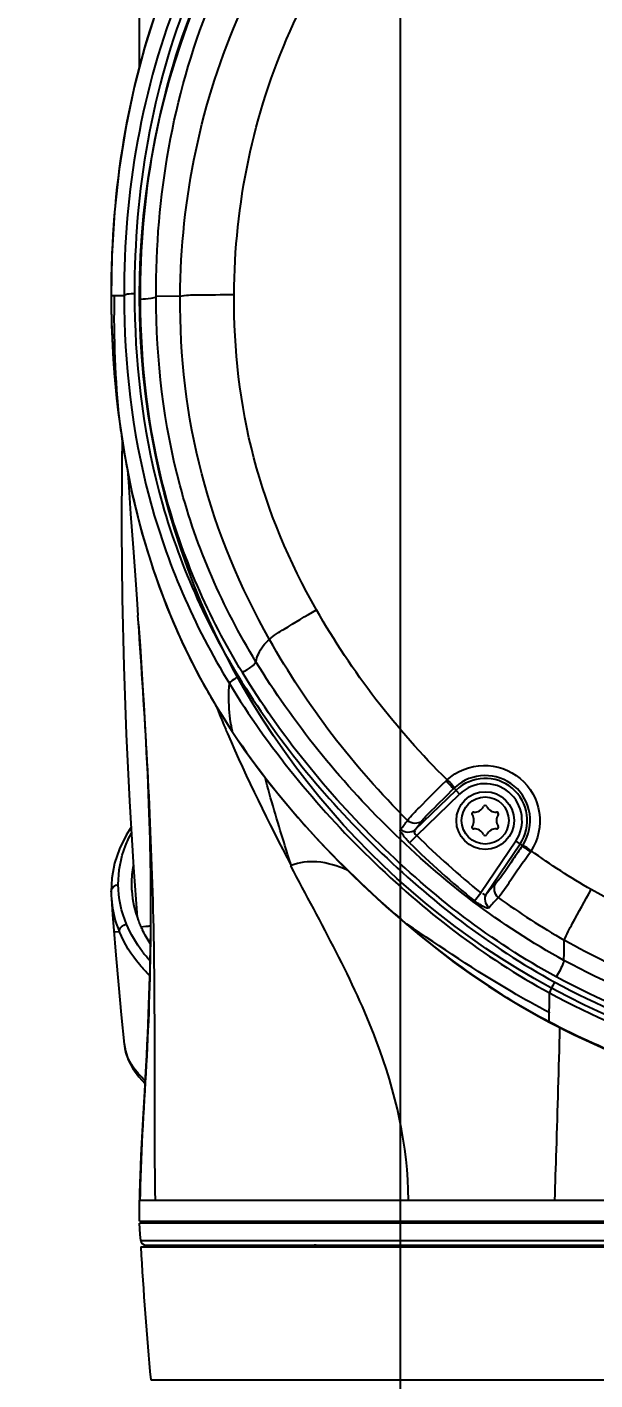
# Model space of a CAD drawing. Header units: millimetres. Extents: x 0 to 1173, y -4 to 841.
# Drawn here: x 237.88 to 243.3, y 407.82 to 420.72 of the extents above; entities that cross this region are included whole.
import ezdxf

# ---------------------------------------------------------------- set-up
doc = ezdxf.new("R2010")
doc.units = ezdxf.units.MM
doc.header["$LTSCALE"] = 65.395
doc.layers.get('0').update_dxf_attribs({"linetype": 'CONTINUOUS'})
for name, color, linetype in [('ALL_DRFT_GEOM', 7, 'CONTINUOUS'), ('DRAFT_DIMS', 7, 'CONTINUOUS'), ('J800_DH_BL3', 7, 'CONTINUOUS'), ('J800_DH_BL6', 7, 'CONTINUOUS'), ('TMA25S_ARM1_756_BL8', 7, 'CONTINUOUS'), ('TMAB_RUBBER_RING_ARM1_A_BL14', 7, 'CONTINUOUS')]:
    doc.layers.add(name, color=color, linetype=linetype)
doc.styles.get("Standard").update_dxf_attribs({"font": 'txt', "width": 0.8})
doc.dimstyles.new('DIMSTYLE_13', dxfattribs={"dimtxt": 6, "dimasz": 9, "dimexe": 0.5, "dimexo": 0, "dimtad": 1, "dimlfac": 10, "dimzin": 0, "dimdsep": 46, "dimtxsty": 'Standard', "dimblk": '_FILLED', "dimblk1": '_FILLED', "dimblk2": '_FILLED', "dimcen": 0.09, "dimadec": 0, "dimazin": 0, "dimtp": 0.01, "dimtm": 0.01, "dimtfac": 1, "dimtofl": 0, "dimtmove": 0, "dimatfit": 2, "dimldrblk": '_FILLED', "dimfxl": 0, "dimtolj": 1, "dimtzin": 0, "dimarcsym": 0})
doc.dimstyles.new('DIMSTYLE_15', dxfattribs={"dimtxt": 6, "dimasz": 9, "dimexe": 0.5, "dimexo": 0, "dimgap": 6, "dimtad": 1, "dimdec": 1, "dimlfac": 10, "dimzin": 0, "dimdsep": 46, "dimtxsty": 'Standard', "dimblk": '_FILLED', "dimblk1": '_FILLED', "dimblk2": '_FILLED', "dimcen": 0.09, "dimadec": 0, "dimazin": 0, "dimtp": 0.5, "dimtm": 0.5, "dimtfac": 1, "dimtdec": 1, "dimtofl": 0, "dimtmove": 0, "dimatfit": 3, "dimldrblk": '_FILLED', "dimfxl": 0, "dimtolj": 1, "dimtzin": 0, "dimarcsym": 0})

# ---------------------------------------------------------------- blocks, each defined once
blk = doc.blocks.new('_FILLED')
at = {"color": 0, "linetype": 'ByBlock'}
blk.add_solid([(0, 0), (-1, 0.1667), (-1, -0.1667)], dxfattribs=at)
blk = doc.blocks.new('*D20')
at = {"layer": 'DRAFT_DIMS', "color": 2, "linetype": 'Continuous'}
blk.add_line((362.811, 192.443), (450.213, 94.254), dxfattribs=at)
at = {"layer": 'DRAFT_DIMS', "color": 2, "linetype": 'Continuous', "xscale": 9, "yscale": 9, "zscale": 9, "rotation": 131.6736765729}
blk.add_blockref('_FILLED', (362.811, 192.443), dxfattribs=at)
blk = doc.blocks.new('*D23')
at = {"layer": 'DRAFT_DIMS', "color": 2, "linetype": 'Continuous'}
blk.add_line((390.784, 199.135), (471.564, 129.718), dxfattribs=at)
at = {"layer": 'DRAFT_DIMS', "color": 2, "linetype": 'Continuous', "xscale": 9, "yscale": 9, "zscale": 9, "rotation": 139.3269980893}
blk.add_blockref('_FILLED', (390.784, 199.135), dxfattribs=at)
blk = doc.blocks.new('*D24')
at = {"layer": 'DRAFT_DIMS', "color": 2, "linetype": 'Continuous'}
for start, end in [(90, 171.5), (171.5, 253)]:
    blk.add_arc((246.456, 418.158), 36.922, start, end, dxfattribs=at)
for points in [[(237.705, 452.497), (246.456, 455.08), (237.34, 455.475)], [(226.828, 385.136), (235.661, 382.849), (228.048, 387.877)]]:
    blk.add_solid(points, dxfattribs=at)
blk = doc.blocks.new('J800_DH_BL3', base_point=(619.2996, 358.4824))
at = {"layer": 'J800_DH_BL3', "color": 7, "linetype": 'Continuous'}
for p, q in [((238.6859, 418.1624), (238.6857, 418.1608)), ((238.7152, 418.1624), (238.6859, 418.1624)), ((238.7647, 418.1624), (238.7152, 418.1624)), ((238.8091, 418.1623), (238.7647, 418.1624)), ((239.3445, 418.157), (239.1146, 418.1567)), ((238.6872, 418.0255), (238.6874, 418.0128)), ((238.7652, 416.9654), (238.7651, 416.9634)), ((238.8956, 415.7577), (238.9209, 415.4082)), ((238.9209, 415.4082), (238.9342, 415.2209)), ((238.9342, 415.2209), (238.9417, 415.1129)), ((238.9519, 414.9691), (238.942, 415.113)), ((238.9474, 415.0312), (238.9613, 414.8241)), ((238.9613, 414.8241), (238.9718, 414.6624)), ((238.9718, 414.6624), (238.9887, 414.3943)), ((238.9887, 414.3943), (238.9965, 414.2634)), ((238.9965, 414.2634), (239.0039, 414.1373)), ((239.6878, 414.2479), (239.8401, 414.0067)), ((239.0039, 414.1373), (239.0105, 414.0192)), ((239.0105, 414.0192), (239.0162, 413.9119)), ((239.0162, 413.9119), (239.0217, 413.8069)), ((239.8395, 414.0115), (239.8418, 414.0078)), ((239.0217, 413.8069), (239.0268, 413.7033)), ((239.0268, 413.7033), (239.0315, 413.6025)), ((239.0315, 413.6025), (239.0358, 413.5054)), ((241.8802, 413.5342), (241.8926, 413.5459)), ((239.0358, 413.5054), (239.0397, 413.4131)), ((239.0397, 413.4131), (239.0434, 413.3183)), ((241.5876, 413.0705), (241.9774, 413.4465)), ((241.6026, 413.0155), (242.0121, 413.4105)), ((241.959, 413.4656), (241.9689, 413.4748)), ((242.0121, 413.4105), (241.959, 413.4656)), ((239.0434, 413.3183), (239.0466, 413.2293)), ((239.0466, 413.2293), (239.0494, 413.1469)), ((239.0494, 413.1469), (239.052, 413.0629)), ((239.052, 413.0629), (239.0544, 412.9774)), ((241.5338, 412.9459), (241.6026, 413.0155)), ((239.0544, 412.9774), (239.0564, 412.8993)), ((239.0564, 412.8993), (239.0581, 412.82)), ((242.5471, 412.9611), (242.2142, 412.468)), ((242.5886, 412.9331), (242.2687, 412.4594)), ((242.5471, 412.9611), (242.6115, 412.9176)), ((242.6178, 412.9272), (242.6115, 412.9176)), ((239.0581, 412.82), (239.0597, 412.7395)), ((242.6946, 412.8695), (242.6867, 412.8575)), ((239.0597, 412.7395), (239.0609, 412.6671)), ((239.0609, 412.6671), (239.0618, 412.594)), ((240.4003, 412.7276), (240.4021, 412.7241)), ((239.0618, 412.594), (239.0625, 412.5208)), ((239.0625, 412.5208), (239.0629, 412.4569)), ((239.063, 412.3921), (239.0628, 412.3122)), ((239.0629, 412.4569), (239.063, 412.3921)), ((242.1531, 412.3922), (242.2142, 412.468)), ((239.0623, 412.2358), (239.0616, 412.1605)), ((239.0629, 412.3213), (239.0623, 412.2358)), ((239.0628, 412.2788), (239.0626, 412.2415)), ((239.0629, 412.3122), (239.0628, 412.2788)), ((241.3105, 412.3352), (241.5066, 412.1648)), ((239.0616, 412.1605), (239.0606, 412.078)), ((241.5057, 412.1707), (241.5091, 412.1678)), ((241.509, 412.1684), (241.5057, 412.1707)), ((239.0592, 411.9897), (239.0578, 411.9125)), ((239.0606, 412.078), (239.0592, 411.9897)), ((239.0578, 411.9125), (239.056, 411.8327)), ((239.054, 411.7505), (239.0517, 411.6661)), ((239.056, 411.8327), (239.054, 411.7505)), ((239.0517, 411.6661), (239.0492, 411.5798)), ((239.0463, 411.4916), (239.0431, 411.4016)), ((239.0492, 411.5798), (239.0463, 411.4916)), ((239.0431, 411.4016), (239.0396, 411.3097)), ((242.8668, 411.3172), (242.867, 411.3264)), ((239.0358, 411.2156), (239.0316, 411.1193)), ((239.0396, 411.3097), (239.0358, 411.2156)), ((242.7614, 411.2913), (242.8659, 411.2349)), ((242.8651, 411.2417), (242.8657, 411.2704)), ((242.8657, 411.2704), (242.8668, 411.3172)), ((239.0316, 411.1193), (239.027, 411.0207)), ((239.027, 411.0207), (239.0221, 410.9196)), ((239.0168, 410.8157), (239.0111, 410.7083)), ((239.0221, 410.9196), (239.0168, 410.8157)), ((239.0111, 410.7083), (239.0037, 410.574)), ((239.0037, 410.574), (238.9886, 410.3106)), ((238.9886, 410.3106), (238.9759, 410.082)), ((238.9759, 410.082), (238.9701, 409.9674)), ((238.9701, 409.9674), (238.9654, 409.8654)), ((238.9654, 409.8654), (238.9617, 409.7736)), ((238.9617, 409.7736), (238.9593, 409.7045)), ((238.9565, 409.5949), (238.956, 409.5377)), ((238.956, 409.3377), (238.956, 409.5377)), ((238.956, 409.5377), (253.956, 409.5377)), ((238.9561, 409.3377), (253.9559, 409.3377))]:
    blk.add_line(p, q, dxfattribs=at)
for points in [[(239.1189, 420.8901), (239.0034, 420.5275), (238.9051, 420.1532), (238.8245, 419.7682), (238.7618, 419.3707), (238.7175, 418.9605), (238.6922, 418.5395), (238.6857, 418.1608)], [(238.6857, 418.1608), (238.6864, 418.0641), (238.6895, 417.9124), (238.6948, 417.7628), (238.7023, 417.6153), (238.712, 417.47), (238.7238, 417.3269), (238.7376, 417.1861), (238.7535, 417.0476), (238.7642, 416.9633)], [(238.7651, 416.9634), (238.8158, 416.6328), (238.8908, 416.2553), (238.9829, 415.8887), (239.092, 415.5337), (239.218, 415.1914), (239.3601, 414.8626), (239.5173, 414.548), (239.6878, 414.2479)], [(238.8427, 416.4975), (238.8503, 416.3863), (238.8609, 416.2348), (238.872, 416.0816), (238.8956, 415.7577)], [(239.84, 414.0066), (239.9568, 413.8355), (240.1169, 413.6166), (240.2885, 413.3989), (240.4712, 413.1825), (240.6648, 412.9675), (240.8691, 412.7544), (241.0843, 412.5434), (241.3105, 412.3352)], [(241.5066, 412.1649), (241.6295, 412.0628), (241.7959, 411.9301), (241.9611, 411.805), (242.1249, 411.6875), (242.2871, 411.5774), (242.4474, 411.4749), (242.6057, 411.3796), (242.7614, 411.2913)], [(242.8677, 411.3261), (242.868, 411.3262), (242.8683, 411.3264), (242.8684, 411.3267), (242.8685, 411.327), (242.8685, 411.3273), (242.8683, 411.3277), (242.8681, 411.3282), (242.8677, 411.3287), (242.8672, 411.3292)], [(242.8659, 411.2349), (243.1056, 411.1136), (243.4027, 410.9777), (243.7042, 410.855), (244.0096, 410.7456), (244.318, 410.6494), (244.6289, 410.5664), (244.9416, 410.4965), (245.2555, 410.4396), (245.5699, 410.3958), (245.8844, 410.3649), (246.1983, 410.3471), (246.456, 410.3425)], [(238.9593, 409.7045), (238.9582, 409.6686), (238.9573, 409.6318), (238.9565, 409.5949)]]:
    blk.add_lwpolyline(points, dxfattribs=at)
for centre, radius in [((246.456, 418.1577), 7.5), ((242.256, 413.1577), 0.275), ((242.256, 413.1577), 0.225)]:
    blk.add_circle(centre, radius, dxfattribs=at)
for centre, radius, start, end in [((248.3089, 418.1851), 9.623, 177.72652, 180.13496), ((248.6271, 418.186), 9.9412, 180.13596, 180.92532), ((248.3175, 417.9632), 9.6044, 178.81166, 185.96373), ((247.8858, 418.1614), 9.1996, 180.92555, 187.47142), ((247.4197, 418.1217), 8.7314, 187.61008, 188.32252), ((245.2598, 417.6156), 6.5091, 209.50588, 213.62051), ((251.2173, 418.8861), 12.4275, 201.93385, 202.94786), ((251.6646, 419.0743), 12.9128, 202.94319, 203.20024), ((242.5553, 414.4651), 2.7534, 188.2824, 189.47975), ((243.1282, 416.1239), 3.9088, 212.77767, 214.13381), ((242.2572, 413.1582), 0.4283, 327.35976, 132.31663), ((242.256, 413.1577), 0.4013, 325.96974, 133.96974), ((242.256, 413.1577), 0.3513, 325.96974, 133.96974), ((242.1548, 413.3328), 0.0948, 266.34878, 333.79525), ((242.256, 413.2831), 0.0179, 25.83098, 154.17507), ((242.3572, 413.3328), 0.0948, 206.2036, 273.74411), ((238.6652, 415.3252), 3.5798, 321.02573, 322.76526), ((238.2291, 415.7437), 4.2926, 321.48157, 322.94146), ((242.1475, 413.2203), 0.0179, 85.69471, 212.87214), ((242.0538, 413.1577), 0.0948, 326.03935, 33.95992), ((242.3646, 413.2203), 0.0179, 326.08051, 93.85877), ((242.4582, 413.1577), 0.0948, 146.23854, 213.75678), ((247.2571, 418.716), 8.0293, 225.23224, 231.09203), ((242.1475, 413.095), 0.0179, 147.13179, 273.21312), ((242.1548, 412.9825), 0.0948, 26.14462, 93.85706), ((242.256, 413.0322), 0.0179, 206.14462, 334.18301), ((242.3572, 412.9825), 0.0948, 86.23771, 153.79352), ((242.3646, 413.095), 0.0179, 266.23771, 33.94419), ((247.2417, 418.7065), 8.1095, 225.26357, 231.1359), ((245.5222, 409.68), 4.2791, 137.72159, 139.49422), ((245.86, 409.1862), 4.7525, 137.06266, 138.64897), ((246.4505, 418.0272), 6.9257, 234.00981, 240.22022), ((192.0231, 412.8156), 50.9939, 358.88558, 359.10173), ((211.7949, 412.0052), 31.0795, 358.75384, 359.09292), ((244.5448, 409.5032), 5.5839, 179.12766, 179.64681)]:
    blk.add_arc(centre, radius, start, end, dxfattribs=at)
for points, knots in [([(246.4194, 425.9988), (245.417, 425.996), (243.4066, 425.5784), (240.8704, 423.9233), (239.1253, 421.4771), (238.7318, 419.5271), (238.6935, 418.5668)], [0, 0, 0, 0, 0.2552547, 0.5075688, 0.7552695, 1, 1, 1, 1]), ([(246.456, 425.7846), (245.4523, 425.7846), (243.4325, 425.3555), (240.8841, 423.6696), (239.1457, 421.153), (238.807, 419.146), (238.8091, 418.1623)], [0, 0, 0, 0, 0.252491, 0.5037347, 0.7525372, 1, 1, 1, 1]), ([(246.456, 425.7065), (245.4649, 425.7065), (243.4707, 425.2824), (240.955, 423.6178), (239.2392, 421.1335), (238.9063, 419.1525), (238.9086, 418.1817)], [0, 0, 0, 0, 0.2525708, 0.5038483, 0.7526049, 1, 1, 1, 1]), ([(238.9655, 418.1275), (238.9617, 419.0907), (239.2942, 421.0567), (240.9986, 423.5199), (243.4941, 425.1717), (245.4725, 425.595), (246.456, 425.595)], [0, 0, 0, 0, 0.247379, 0.4961469, 0.7474326, 1, 1, 1, 1]), ([(239.1146, 418.1567), (239.1106, 419.1006), (239.4344, 421.0276), (241.105, 423.4424), (243.5514, 425.0621), (245.4915, 425.478), (246.456, 425.478)], [0, 0, 0, 0, 0.247279, 0.4959816, 0.7473274, 1, 1, 1, 1]), ([(239.3445, 418.157), (239.3506, 419.0826), (239.7332, 420.9583), (240.8782, 422.4879), (241.5587, 423.1137)], [0, 0, 0, 0, 0.5002667, 1, 1, 1, 1]), ([(239.859, 418.1741), (239.865, 419.0296), (240.2145, 420.7667), (241.2815, 422.1767), (241.9121, 422.7558)], [0, 0, 0, 0, 0.499819, 1, 1, 1, 1]), ([(238.9086, 418.1817), (238.8862, 418.1816), (238.856, 418.1776), (238.8142, 418.1729), (238.8091, 418.1623)], [0, 0, 0, 0, 0.6555796, 1, 1, 1, 1]), ([(238.9086, 418.1817), (238.91, 417.5459), (239.0515, 416.264), (239.567, 415.0759), (239.9, 414.5325)], [0, 0, 0, 0, 0.4994053, 1, 1, 1, 1]), ([(239.3445, 418.157), (239.3967, 418.1711), (239.5711, 418.1682), (239.7413, 418.1743), (239.859, 418.1741)], [0, 0, 0, 0, 0.3145791, 1, 1, 1, 1]), ([(240.6454, 415.1669), (240.3867, 415.6212), (239.9747, 416.5979), (239.8554, 417.6513), (239.859, 418.1741)], [0, 0, 0, 0, 0.499997, 1, 1, 1, 1]), ([(238.8091, 418.1623), (238.8104, 417.5176), (238.9542, 416.2181), (239.4769, 415.0138), (239.8146, 414.463)], [0, 0, 0, 0, 0.4994673, 1, 1, 1, 1]), ([(239.1146, 418.1567), (239.1067, 418.141), (239.0447, 418.1339), (238.9992, 418.1276), (238.9655, 418.1275)], [0, 0, 0, 0, 0.3429078, 1, 1, 1, 1]), ([(239.939, 414.5678), (239.6149, 415.0986), (239.1092, 416.2563), (238.9679, 417.5071), (238.9655, 418.1275)], [0, 0, 0, 0, 0.5006292, 1, 1, 1, 1]), ([(240.0673, 414.672), (239.75, 415.1917), (239.2551, 416.3251), (239.1172, 417.5495), (239.1146, 418.1567)], [0, 0, 0, 0, 0.5007114, 1, 1, 1, 1]), ([(240.1981, 414.8835), (239.9179, 415.3787), (239.4725, 416.4422), (239.3407, 417.5881), (239.3445, 418.157)], [0, 0, 0, 0, 0.5000014, 1, 1, 1, 1]), ([(238.7802, 416.8578), (238.8737, 416.2189), (239.1, 415.371), (239.4879, 414.5989), (239.5949, 414.4098)], [0, 0, 0, 0, 0.7482602, 1, 1, 1, 1]), ([(240.1981, 414.8835), (240.2372, 414.9249), (240.3931, 415.0146), (240.5416, 415.1072), (240.6454, 415.1669)], [0, 0, 0, 0, 0.322504, 1, 1, 1, 1]), ([(240.0673, 414.672), (240.0734, 414.6971), (240.098, 414.7772), (240.1505, 414.85), (240.1981, 414.8835)], [0, 0, 0, 0, 0.3074144, 1, 1, 1, 1]), ([(240.0673, 414.672), (240.0618, 414.6524), (240.0117, 414.6171), (239.9693, 414.5854), (239.939, 414.5678)], [0, 0, 0, 0, 0.3663555, 1, 1, 1, 1]), ([(242.9346, 411.6662), (242.3176, 412.0018), (241.1939, 412.8713), (240.3031, 413.9713), (239.939, 414.5678)], [0, 0, 0, 0, 0.501271, 1, 1, 1, 1]), ([(243.0074, 411.8238), (242.4017, 412.1533), (241.2996, 413.0077), (240.4248, 414.0867), (240.0674, 414.672)], [0, 0, 0, 0, 0.5013722, 1, 1, 1, 1]), ([(239.8307, 414.0684), (239.8249, 414.1079), (239.809, 414.2386), (239.8036, 414.3718), (239.8146, 414.463)], [0, 0, 0, 0, 0.3026945, 1, 1, 1, 1]), ([(239.9, 414.5325), (239.8799, 414.5207), (239.8515, 414.4996), (239.8185, 414.4761), (239.8146, 414.463)], [0, 0, 0, 0, 0.6320237, 1, 1, 1, 1]), ([(239.8146, 414.4631), (240.1865, 413.8563), (241.0982, 412.7401), (242.2419, 411.8545), (242.8705, 411.5132)], [0, 0, 0, 0, 0.4987314, 1, 1, 1, 1]), ([(239.9, 414.5325), (240.2674, 413.933), (241.1684, 412.8304), (242.2978, 411.9547), (242.9188, 411.6175)], [0, 0, 0, 0, 0.4987463, 1, 1, 1, 1]), ([(239.8395, 414.0115), (239.8393, 414.0106), (239.8391, 414.0089), (239.8397, 414.0073), (239.8401, 414.0067)], [0, 0, 0, 0, 0.5412152, 1, 1, 1, 1]), ([(241.8926, 413.5459), (241.9843, 413.6292), (242.2382, 413.7318), (242.6198, 413.5954), (242.82, 413.2425), (242.7616, 412.9741), (242.6946, 412.8695)], [0, 0, 0, 0, 0.2494902, 0.4994476, 0.7498759, 1, 1, 1, 1]), ([(240.4051, 412.7256), (240.3811, 412.7991), (240.2947, 413.0793), (240.2097, 413.3601), (240.1546, 413.5689)], [0, 0, 0, 0, 0.2635516, 1, 1, 1, 1]), ([(241.5153, 413.1592), (241.549, 413.2035), (241.6728, 413.3275), (241.795, 413.4515), (241.8802, 413.5342)], [0, 0, 0, 0, 0.3192581, 1, 1, 1, 1]), ([(241.8802, 413.5342), (241.897, 413.5168), (241.9211, 413.5027), (241.9495, 413.4605), (241.959, 413.4656)], [0, 0, 0, 0, 0.6915095, 1, 1, 1, 1]), ([(241.8926, 413.5459), (241.9088, 413.528), (241.9325, 413.5132), (241.9592, 413.4702), (241.9689, 413.4748)], [0, 0, 0, 0, 0.6918678, 1, 1, 1, 1]), ([(241.6547, 413.1569), (241.6821, 413.1932), (241.7863, 413.2943), (241.8879, 413.3966), (241.959, 413.4656)], [0, 0, 0, 0, 0.3147532, 1, 1, 1, 1]), ([(241.5338, 412.9459), (241.5087, 412.9708), (241.4844, 413.004), (241.4378, 413.0608), (241.4483, 413.0737)], [0, 0, 0, 0, 0.6804578, 1, 1, 1, 1]), ([(241.6026, 413.0155), (241.5936, 413.0236), (241.5751, 413.0343), (241.5864, 413.061), (241.592, 413.0597)], [0, 0, 0, 0, 0.6776541, 1, 1, 1, 1]), ([(242.6115, 412.9176), (242.5814, 412.8732), (242.4974, 412.7531), (242.419, 412.6276), (242.3562, 412.5587)], [0, 0, 0, 0, 0.3653621, 1, 1, 1, 1]), ([(242.6867, 412.8575), (242.6682, 412.8701), (242.6515, 412.8902), (242.6089, 412.9082), (242.6115, 412.9176)], [0, 0, 0, 0, 0.6968713, 1, 1, 1, 1]), ([(242.6946, 412.8695), (242.6758, 412.8816), (242.6586, 412.9013), (242.6156, 412.9177), (242.6178, 412.9272)], [0, 0, 0, 0, 0.6972561, 1, 1, 1, 1]), ([(240.9395, 412.6856), (240.8467, 412.7227), (240.67, 412.7846), (240.4818, 412.7574), (240.404, 412.7293)], [0, 0, 0, 0, 0.5472109, 1, 1, 1, 1]), ([(242.6867, 412.8575), (242.6194, 412.7585), (242.515, 412.6162), (242.4198, 412.4655), (242.3807, 412.4236)], [0, 0, 0, 0, 0.6760286, 1, 1, 1, 1]), ([(241.5225, 409.5377), (241.5225, 410.0554), (241.2552, 411.1915), (240.6879, 412.1768), (240.4021, 412.7241)], [0, 0, 0, 0, 0.4560991, 1, 1, 1, 1]), ([(243.0107, 412.0161), (243.031, 412.0725), (243.121, 412.2326), (243.2078, 412.3926), (243.2685, 412.4992)], [0, 0, 0, 0, 0.3280585, 1, 1, 1, 1]), ([(246.456, 411.675), (245.9016, 411.675), (244.7892, 411.8057), (243.7485, 412.2257), (243.2685, 412.4992)], [0, 0, 0, 0, 0.5009063, 1, 1, 1, 1]), ([(242.2924, 412.326), (242.2812, 412.3133), (242.2163, 412.3479), (242.1808, 412.37), (242.1531, 412.3922)], [0, 0, 0, 0, 0.3230068, 1, 1, 1, 1]), ([(242.2687, 412.4594), (242.2648, 412.4541), (242.2525, 412.4376), (242.2381, 412.4567), (242.2352, 412.4649)], [0, 0, 0, 0, 0.4269969, 1, 1, 1, 1]), ([(239.0626, 412.2415), (239.0599, 411.7976), (239.038, 410.9125), (238.9682, 410.0294), (238.9615, 409.5883)], [0, 0, 0, 0, 0.5015046, 1, 1, 1, 1]), ([(241.5057, 412.1707), (241.5054, 412.1695), (241.5052, 412.1675), (241.5061, 412.1655), (241.5067, 412.165)], [0, 0, 0, 0, 0.589248, 1, 1, 1, 1]), ([(242.8669, 411.3264), (242.745, 411.3897), (242.279, 411.6488), (241.8369, 411.9474), (241.509, 412.1684)], [0, 0, 0, 0, 0.2578802, 1, 1, 1, 1]), ([(246.456, 411.1222), (245.8583, 411.1222), (244.6557, 411.2633), (243.5308, 411.7189), (243.0107, 412.0161)], [0, 0, 0, 0, 0.4994441, 1, 1, 1, 1]), ([(243.0074, 411.8238), (243.0064, 411.8156), (242.986, 411.7606), (242.9592, 411.7094), (242.9346, 411.6662)], [0, 0, 0, 0, 0.1422441, 1, 1, 1, 1]), ([(246.456, 410.9585), (246.1563, 410.9585), (244.9653, 411.0275), (243.7913, 411.3974), (243.0074, 411.8238)], [0, 0, 0, 0, 0.2513914, 1, 1, 1, 1]), ([(242.9188, 411.6175), (242.9128, 411.6069), (242.8954, 411.5731), (242.8747, 411.5391), (242.8705, 411.5132)], [0, 0, 0, 0, 0.3156467, 1, 1, 1, 1]), ([(242.9188, 411.6175), (243.7231, 411.1806), (244.9268, 410.8), (246.1486, 410.7291), (246.456, 410.7291)], [0, 0, 0, 0, 0.7485718, 1, 1, 1, 1]), ([(246.456, 410.7828), (246.15, 410.7828), (244.9338, 410.8533), (243.735, 411.2308), (242.9346, 411.6662)], [0, 0, 0, 0, 0.2514359, 1, 1, 1, 1]), ([(242.8705, 411.5132), (243.6859, 411.0705), (244.9061, 410.6852), (246.1444, 410.6134), (246.456, 410.6134)], [0, 0, 0, 0, 0.7485931, 1, 1, 1, 1]), ([(242.8651, 411.2417), (242.8649, 411.2402), (242.8645, 411.238), (242.8653, 411.2354), (242.866, 411.2351)], [0, 0, 0, 0, 0.6481886, 1, 1, 1, 1]), ([(242.8651, 411.2417), (243.4133, 410.9535), (244.5869, 410.5043), (245.8333, 410.3588), (246.456, 410.352)], [0, 0, 0, 0, 0.4986159, 1, 1, 1, 1]), ([(242.9205, 409.5377), (242.9255, 409.6972), (242.9429, 410.2455), (242.9596, 410.7939), (242.9696, 411.1827)], [0, 0, 0, 0, 0.2910278, 1, 1, 1, 1])]:
    blk.add_open_spline(points, degree=3, knots=knots, dxfattribs=at)
for points in [[(241.8926, 413.5459), (241.4052, 414.0226), (240.9837, 414.575), (240.6454, 415.1669)], [(239.0883, 412.3076), (239.0658, 413.1956), (239.0128, 414.0828), (238.9519, 414.9691)], [(241.5153, 413.1592), (241.0013, 413.6681), (240.5517, 414.2526), (240.198, 414.8835)], [(239.7961, 413.9874), (239.98, 413.5582), (240.1886, 413.1395), (240.4051, 412.7256)], [(239.8929, 413.9306), (240.3391, 413.2718), (240.9004, 412.6872), (241.5057, 412.1707)], [(241.5154, 413.1592), (241.5483, 413.1264), (241.6211, 413.1248), (241.6547, 413.1569)], [(241.4483, 413.0737), (241.481, 413.0407), (241.554, 413.0384), (241.5876, 413.0705)], [(243.2685, 412.4992), (243.0705, 412.6116), (242.8791, 412.7361), (242.6946, 412.8695)], [(242.3807, 412.4236), (242.3439, 412.4508), (242.3308, 412.5207), (242.3562, 412.5587)], [(242.2924, 412.326), (242.2566, 412.3535), (242.2436, 412.4218), (242.2687, 412.4594)], [(239.1079, 409.5377), (239.0953, 410.4609), (239.1117, 411.3845), (239.0883, 412.3076)], [(241.5091, 412.1678), (241.9258, 411.8129), (242.3792, 411.4937), (242.8651, 411.2417)]]:
    blk.add_open_spline(points, degree=3, dxfattribs=at)
blk = doc.blocks.new('J800_DH_BL6', base_point=(659.6919, 365.2011))
at = {"layer": 'J800_DH_BL6', "color": 7, "linetype": 'Continuous'}
for p, q in [((238.9549, 420.848), (238.9538, 420.5929)), ((238.9001, 412.709), (238.9357, 412.2322)), ((238.6925, 412.6093), (238.6857, 412.4816)), ((238.6857, 412.4786), (238.6857, 412.4816)), ((238.6886, 412.4105), (238.7001, 412.258)), ((238.7001, 412.258), (238.7088, 412.1477)), ((238.7088, 412.1477), (238.7313, 411.874)), ((238.9692, 412.1448), (239.0173, 412.1493)), ((238.7651, 412.096), (238.7132, 412.0932)), ((239.3315, 409.1077), (239.3336, 409.0927)), ((240.1652, 409.1077), (240.1672, 409.0927))]:
    blk.add_line(p, q, dxfattribs=at)
for points in [[(238.9538, 420.5929), (238.9524, 420.3437), (238.9523, 420.3328)], [(238.7921, 416.7874), (238.7886, 416.5783), (238.786, 415.926), (238.7921, 415.2747), (238.8066, 414.6252), (238.8296, 413.9808), (238.8608, 413.3425), (238.9001, 412.709)], [(238.8762, 413.0936), (238.8279, 413.0183), (238.7647, 412.8881), (238.719, 412.7514), (238.6925, 412.6093)], [(238.6857, 412.4786), (238.6862, 412.458), (238.687, 412.4375), (238.6881, 412.4172), (238.6886, 412.4105)], [(238.7313, 411.874), (238.7564, 411.5893), (238.7831, 411.306), (238.8114, 411.0242)], [(238.8111, 411.0267), (238.8218, 410.962), (238.8498, 410.8754), (238.8924, 410.7922), (238.9489, 410.7129), (239.0079, 410.649)]]:
    blk.add_lwpolyline(points, dxfattribs=at)
for centre, radius, start, end in [((239.8427, 412.5593), 0.9628, 169.77208, 180.38922), ((239.8712, 412.559), 0.9913, 180.36278, 184.16706), ((239.8712, 412.5596), 0.9913, 184.19748, 200.87337), ((239.6908, 412.4857), 1.005, 184.29242, 197.91583), ((239.7387, 412.5012), 1.0553, 197.9184, 201.70655), ((239.7707, 412.5137), 1.0897, 201.69288, 202.54151), ((239.9598, 412.595), 1.0867, 200.95188, 203.56996), ((240.0465, 412.6327), 1.1812, 203.56912, 205.97545), ((237.774, 425.3083), 13.2176, 275.39713, 275.58837), ((239.2229, 411.0677), 0.4138, 185.88738, 192.23079)]:
    blk.add_arc(centre, radius, start, end, dxfattribs=at)
for points, knots in [([(238.7539, 412.547), (238.7544, 412.6719), (238.785, 412.8443), (238.8578, 412.998), (238.8793, 413.0373)], [0, 0, 0, 0, 0.7358255, 1, 1, 1, 1]), ([(239.0553, 411.8209), (239.0308, 411.8486), (238.9435, 411.955), (238.8725, 412.0751), (238.833, 412.1677)], [0, 0, 0, 0, 0.2683605, 1, 1, 1, 1]), ([(239.0518, 411.6792), (239.0192, 411.7122), (238.9054, 411.8373), (238.8119, 411.9825), (238.7651, 412.096)], [0, 0, 0, 0, 0.2741792, 1, 1, 1, 1]), ([(239.0084, 410.6799), (238.983, 410.7032), (238.8996, 410.7881), (238.8364, 410.897), (238.8185, 410.98)], [0, 0, 0, 0, 0.2888577, 1, 1, 1, 1])]:
    blk.add_open_spline(points, degree=3, knots=knots, dxfattribs=at)
for points in [[(238.6857, 412.4816), (238.6857, 412.5131), (238.7224, 412.547), (238.7539, 412.547)], [(238.833, 412.1677), (238.7825, 412.2866), (238.7556, 412.4179), (238.7539, 412.547)], [(238.7642, 412.096), (238.7624, 412.1289), (238.7995, 412.1664), (238.8325, 412.1677)], [(239.0585, 411.9861), (239.0312, 412.0276), (239.0063, 412.0708), (238.9845, 412.1154)]]:
    blk.add_open_spline(points, degree=3, dxfattribs=at)
blk = doc.blocks.new('TMA25S_ARM1_756_BL8', base_point=(656.9901, 283.1745))
at = {"layer": 'TMA25S_ARM1_756_BL8', "color": 7, "linetype": 'Continuous'}
for p, q in [((246.356, 409.3177), (238.956, 409.3177)), ((238.9642, 409.2085), (238.956, 409.3177)), ((239.156, 409.3177), (239.156, 409.3377)), ((238.9662, 409.1812), (238.9642, 409.2085)), ((238.9683, 409.1539), (238.9662, 409.1812)), ((238.9683, 409.1539), (253.9437, 409.1539)), ((239.0181, 409.1077), (253.8939, 409.1077))]:
    blk.add_line(p, q, dxfattribs=at)
for centre, radius, start, end in [((239.0181, 409.1577), 0.05, 184.27322, 270), ((240.6232, 408.9077), 0.2, 67.7995, 90)]:
    blk.add_arc(centre, radius, start, end, dxfattribs=at)
blk = doc.blocks.new('TMAB_RUBBER_RING_ARM1_A_BL14', base_point=(617.472, 349.932))
at = {"layer": 'TMAB_RUBBER_RING_ARM1_A_BL14', "color": 7, "linetype": 'Continuous'}
for p, q in [((238.968, 409.093), (253.944, 409.093)), ((239.063, 407.823), (253.849, 407.823))]:
    blk.add_line(p, q, dxfattribs=at)
blk.add_arc((280.429, 411.552), 41.534, 183.3948, 185.1517, dxfattribs=at)

msp = doc.modelspace()

# ---------------------------------------------------------------- hatches: boundary and pattern name
at = {"linetype": 'Continuous'}
h = msp.add_hatch(dxfattribs=at)
h.set_pattern_fill('5DOF WORKSPACE', color=2, scale=22.62069, angle=45, style=0, pattern_type=0)
h.set_pattern_definition([(45, (0, 0), (-15.99524, 15.99524), [])])
edge = h.paths.add_edge_path()
edge.add_arc((246.456, 323.1578), 175, 91.640521, 448.35948)
edge.add_line((251.466, 401.7708), (251.466, 498.086))
edge.add_line((251.466, 401.7708), (269.8458, 341.6534))
edge.add_arc((246.456, 323.1578), 29.8189, 141.66454, 398.33546)
edge.add_line((241.446, 401.7708), (223.0663, 341.6534))
edge.add_line((241.446, 401.7708), (241.446, 498.086))

# ---------------------------------------------------------------- linework, layer by layer
at = {"layer": 'ALL_DRFT_GEOM', "color": 7, "linetype": 'Continuous'}
msp.add_line((241.446, 401.7708), (241.446, 498.086), dxfattribs=at)
msp.add_circle((246.456, 323.1578), 190.295, dxfattribs=at)
msp.add_arc((246.456, 323.1578), 175, 91.640521, 88.35948, dxfattribs=at)

# ---------------------------------------------------------------- block references
at = {"layer": 'J800_DH_BL3'}
msp.add_blockref('J800_DH_BL3', (619.2996, 358.4824), dxfattribs=at)
at = {"layer": 'J800_DH_BL6'}
msp.add_blockref('J800_DH_BL6', (659.6919, 365.2011), dxfattribs=at)
at = {"layer": 'TMA25S_ARM1_756_BL8'}
msp.add_blockref('TMA25S_ARM1_756_BL8', (656.9901, 283.1745), dxfattribs=at)
at = {"layer": 'TMAB_RUBBER_RING_ARM1_A_BL14'}
msp.add_blockref('TMAB_RUBBER_RING_ARM1_A_BL14', (617.4725, 349.932), dxfattribs=at)

# ---------------------------------------------------------------- dimensions: what is measured, and where the dimension line sits
at = {"layer": 'DRAFT_DIMS', "color": 2, "linetype": 'Continuous'}
dim = msp.add_angular_dim_2l(base=(209.9392, 423.6152), line1=((246.456, 454.7109), (246.456, 455.0801)), line2=((235.7689, 383.2018), (235.661, 382.8487)), dimstyle='DIMSTYLE_15', dxfattribs=at)
dim.commit()
dim.dimension.update_dxf_attribs({"geometry": '*D24', "text_midpoint": (210.0469, 412.0226), "dimtype": 162})
for p1, p2, text, picture, middle in [((362.8113, 192.4426), (130.1007, 453.8729), '%%c<> \\P(Reachable Space)', '*D20', (397.079, 156.2018)), ((390.7836, 199.1347), (102.1284, 447.1808), '%%c<> \\P(Working Space)', '*D23', (417.9342, 177.7815))]:
    dim = msp.add_diameter_dim_2p(p1=p1, p2=p2, text=text, dimstyle='DIMSTYLE_13', override={"dimpost": '<>'}, dxfattribs=at)
    dim.commit()
    dim.dimension.update_dxf_attribs({"geometry": picture, "text_midpoint": middle, "dimtype": 163})

doc.saveas('drawing.dxf')
